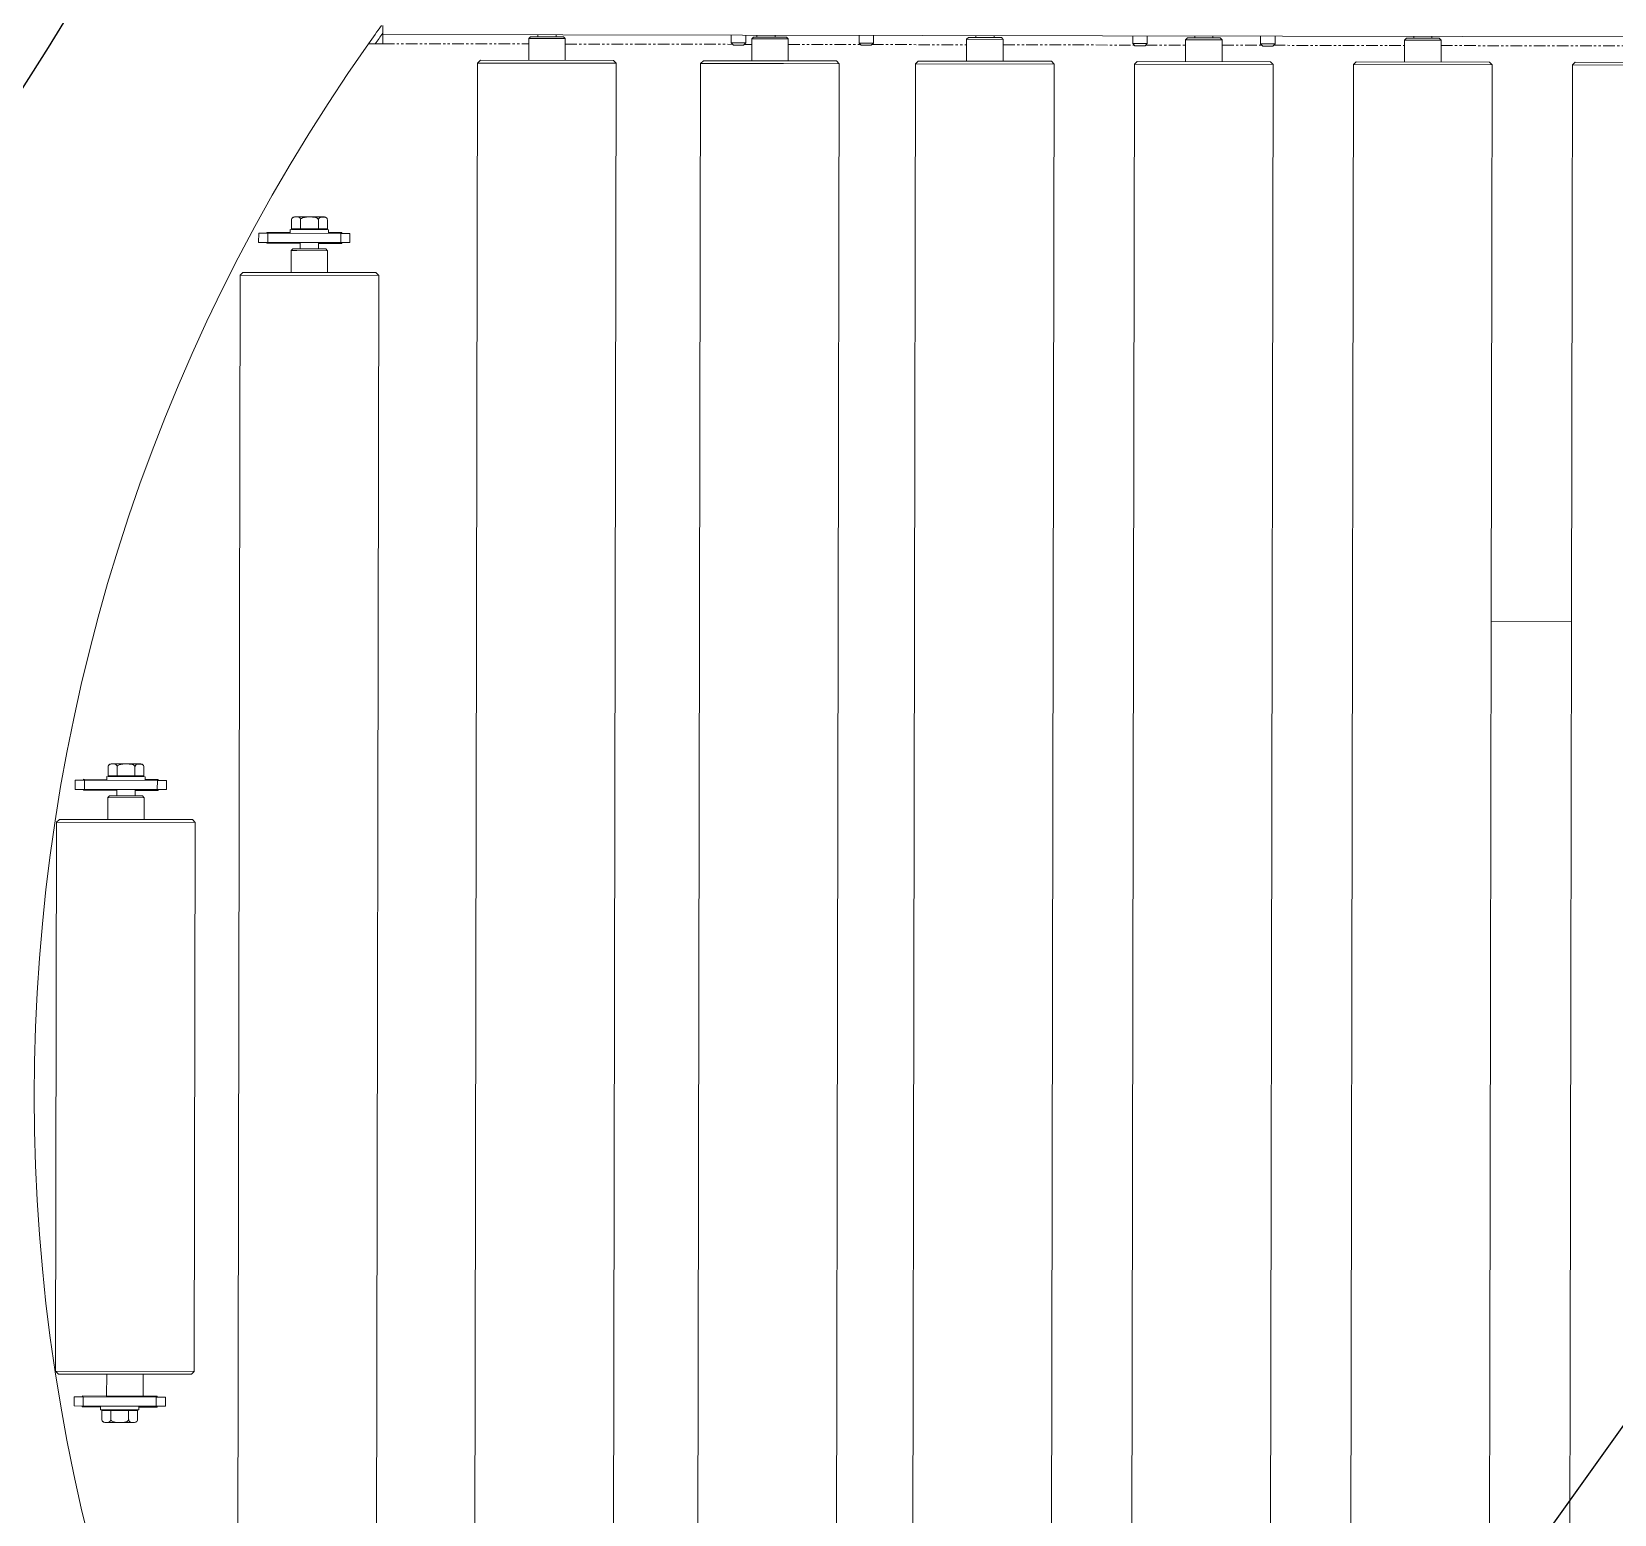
# Model space of a CAD drawing. Header units: millimetres. Extents: x -383313 to -161684, y -117025 to 99224.
# Drawn here: x -341836 to -340968, y -8201 to -7389 of the extents above; entities that cross this region are included whole.
import ezdxf

# ---------------------------------------------------------------- set-up
doc = ezdxf.new("R2010")
doc.units = ezdxf.units.MM
doc.header["$MEASUREMENT"] = 0
doc.linetypes.add('AM_ISO08W050x2', pattern=[9, 6, -0.75, 1.5, -0.75])
doc.linetypes.add('PHANTOM', pattern=[12.7, 6.35, -1.27, 1.27, -1.27, 1.27, -1.27])
doc.layers.get('Defpoints').update_dxf_attribs({"color": 31})
doc.layers.add('AM_5', color=3, linetype='Continuous', lineweight=25)
doc.layers.add('P-0000', color=7, linetype='Continuous')
doc.layers.add('Робот', color=30, linetype='Continuous')
doc.dimstyles.new('AM_ISO', dxfattribs={"dimtxt": 3.5, "dimasz": 2.5, "dimexe": 1, "dimexo": 1, "dimgap": 1.5, "dimtad": 1, "dimdsep": 46, "dimtxsty": 'Standard', "dimcen": 0, "dimclrd": 256, "dimclre": 256, "dimclrt": 2, "dimadec": 0, "dimazin": 2, "dimtp": 0.1, "dimtm": 0.1, "dimtfac": 0.71, "dimtmove": 0, "dimatfit": 3, "dimfxl": 1, "dimtzin": 0, "dimlwd": -1, "dimlwe": -1, "dimarcsym": 0})

# ---------------------------------------------------------------- blocks, each defined once
blk = doc.blocks.new('Робот ABB IRB660_3.15 (сверху)')
at = {"layer": 'Робот'}
blk.add_circle((0, 0), 3150, dxfattribs=at)
blk = doc.blocks.new('*D168')
at = {"layer": 'AM_5', "transparency": 16777216}
for p, q in [((2170.33, 1608.77), (1662.33, 898.12)), ((438.77, -813.52), (1601.85, 813.52)), ((378.29, -898.12), (317.81, -982.73))]:
    blk.add_line(p, q, dxfattribs=at)
blk.add_arc((1020.31, 0), 1000, 324.74482, 56.67567, dxfattribs=at)
for points in [[(1648.23, 908.2), (1676.43, 888.04), (1601.85, 813.52)], [(364.19, -888.04), (392.39, -908.2), (438.77, -813.52)]]:
    blk.add_solid(points, dxfattribs=at)
at = {"layer": 'Defpoints', "color": 0, "transparency": 16777216}
for p in [(1601.85, 813.52), (438.77, -813.52)]:
    blk.add_point(p, dxfattribs=at)
at = {"layer": 'AM_5', "color": 6, "transparency": 16777216, "insert": (1863.47, 1380.69), "char_height": 156, "attachment_point": 5, "rotation": 54.44113}
blk.add_mtext('∅2000', dxfattribs=at)
blk = doc.blocks.new('A$C16512043')
at = {"color": 7, "linetype": 'Continuous', "lineweight": 15}
for p, q in [((-810, 585.5), (-810, 580.5)), ((-810, 575.5), (-817.8, 575.5)), ((-119.75, 580.5), (-810, 580.5)), ((-810, 580.5), (-810, 575.5)), ((-729, 579.5), (-730, 578.5)), ((-730, 578.5), (-730, 566.5)), ((-729.81, 578.5), (-730, 578.5)), ((-710, 578.5), (-729.81, 578.5)), ((-729, 579.5), (-711, 579.5)), ((-725, 580.5), (-725, 579.5)), ((-715, 579.5), (-715, 580.5)), ((-710, 578.5), (-711, 579.5)), ((-710, 566.5), (-710, 578.5)), ((-619, 580.5), (-619, 576.35)), ((-619, 576.35), (-617.75, 575.1)), ((-611, 576.35), (-619, 576.35)), ((-612.25, 575.1), (-617.75, 575.1)), ((-612.25, 575.1), (-611, 576.35)), ((-611, 576.35), (-611, 580.5)), ((-606.78, 579.5), (-607.78, 578.5)), ((-607.78, 578.5), (-607.78, 566.5)), ((-587.78, 578.5), (-607.78, 578.5)), ((-606.78, 579.5), (-588.78, 579.5)), ((-605, 580.5), (-605, 579.5)), ((-595, 579.5), (-595, 580.5)), ((-587.78, 578.5), (-588.78, 579.5)), ((-587.78, 566.5), (-587.78, 578.5)), ((-549, 580.5), (-549, 576.35)), ((-549, 576.35), (-547.75, 575.1)), ((-541, 576.35), (-549, 576.35)), ((-542.25, 575.1), (-547.75, 575.1)), ((-542.25, 575.1), (-541, 576.35)), ((-541, 576.35), (-541, 580.5)), ((-489, 579.5), (-490, 578.5)), ((-490, 578.5), (-490, 566.5)), ((-489.81, 578.5), (-490, 578.5)), ((-470, 578.5), (-489.81, 578.5)), ((-489, 579.5), (-471, 579.5)), ((-485, 580.5), (-485, 579.5)), ((-475, 579.5), (-475, 580.5)), ((-470, 578.5), (-471, 579.5)), ((-470, 566.5), (-470, 578.5)), ((-399, 580.5), (-399, 576.35)), ((-399, 576.35), (-397.75, 575.1)), ((-391, 576.35), (-399, 576.35)), ((-392.25, 575.1), (-397.75, 575.1)), ((-392.25, 575.1), (-391, 576.35)), ((-391, 576.35), (-391, 580.5)), ((-369, 579.5), (-370, 578.5)), ((-370, 578.5), (-370, 566.5)), ((-369.81, 578.5), (-370, 578.5)), ((-350, 578.5), (-369.81, 578.5)), ((-369, 579.5), (-351, 579.5)), ((-365, 580.5), (-365, 579.5)), ((-355, 579.5), (-355, 580.5)), ((-350, 578.5), (-351, 579.5)), ((-350, 566.5), (-350, 578.5)), ((-329, 580.5), (-329, 576.35)), ((-329, 576.35), (-327.75, 575.1)), ((-321, 576.35), (-329, 576.35)), ((-322.25, 575.1), (-327.75, 575.1)), ((-322.25, 575.1), (-321, 576.35)), ((-321, 576.35), (-321, 580.5)), ((-249, 579.5), (-250, 578.5)), ((-250, 578.5), (-250, 566.5)), ((-249.81, 578.5), (-250, 578.5)), ((-230, 578.5), (-249.81, 578.5)), ((-249, 579.5), (-231, 579.5)), ((-245, 580.5), (-245, 579.5)), ((-235, 579.5), (-235, 580.5)), ((-230, 578.5), (-231, 579.5)), ((-230, 566.5), (-230, 578.5)), ((-756.5, 566.5), (-758, 565)), ((-758, 565), (-758, -532)), ((-682, 565), (-758, 565)), ((-683.5, 566.5), (-756.5, 566.5)), ((-682, 565), (-683.5, 566.5)), ((-682, -532), (-682, 565)), ((-634.28, 566.5), (-635.78, 565)), ((-635.78, 565), (-635.78, -532)), ((-590.44, 565), (-635.78, 565)), ((-590.73, 566.5), (-634.28, 566.5)), ((-561.28, 566.5), (-590.73, 566.5)), ((-559.78, 565), (-590.44, 565)), ((-559.78, 565), (-561.28, 566.5)), ((-559.78, -532), (-559.78, 565)), ((-516.5, 566.5), (-518, 565)), ((-518, 565), (-518, -532)), ((-442, 565), (-518, 565)), ((-443.5, 566.5), (-516.5, 566.5)), ((-442, 565), (-443.5, 566.5)), ((-442, -532), (-442, 565)), ((-396.5, 566.5), (-398, 565)), ((-398, 565), (-398, -532)), ((-322, 565), (-398, 565)), ((-323.5, 566.5), (-396.5, 566.5)), ((-322, 565), (-323.5, 566.5)), ((-322, -532), (-322, 565)), ((-276.5, 566.5), (-278, 565)), ((-278, 565), (-278, -532)), ((-202, 565), (-278, 565)), ((-203.5, 566.5), (-276.5, 566.5)), ((-202, 565), (-203.5, 566.5)), ((-202, -532), (-202, 565)), ((-156.5, 566.5), (-158, 565)), ((-158, 565), (-158, -532)), ((-82, 565), (-158, 565)), ((-83.5, 566.5), (-156.5, 566.5)), ((-859.81, 473.9), (-859.81, 478.83)), ((-841.85, 480.5), (-858.15, 480.5)), ((-854.91, 473.9), (-854.91, 478.83)), ((-845.09, 473.9), (-845.09, 478.83)), ((-840.19, 473.9), (-840.19, 478.83)), ((-877.83, 466.5), (-877.83, 471.5)), ((-877.83, 471.5), (-872.83, 471.5)), ((-860.5, 472), (-873.33, 472)), ((-873.33, 472), (-873.33, 471.5)), ((-832.83, 471.5), (-872.83, 471.5)), ((-860.5, 473.5), (-860.5, 471.5)), ((-839.5, 473.5), (-860.5, 473.5)), ((-859.81, 473.9), (-854.91, 473.9)), ((-858.1, 473.9), (-858.1, 473.5)), ((-845.09, 473.9), (-854.91, 473.9)), ((-840.19, 473.9), (-845.09, 473.9)), ((-841.9, 473.5), (-841.9, 473.9)), ((-839.5, 471.5), (-839.5, 473.5)), ((-832.33, 472), (-839.5, 472)), ((-832.83, 471.5), (-827.83, 471.5)), ((-832.33, 471.5), (-832.33, 472)), ((-827.83, 471.5), (-827.83, 466.5)), ((-872.83, 466.5), (-877.83, 466.5)), ((-873.33, 466.5), (-873.33, 466)), ((-873.33, 466), (-855, 466)), ((-832.83, 466.5), (-872.83, 466.5)), ((-859, 463), (-860, 462)), ((-860, 462), (-860, 450)), ((-856.88, 462), (-860, 462)), ((-859, 463), (-856.2, 463)), ((-840, 462), (-856.88, 462)), ((-856.2, 463), (-841, 463)), ((-855, 466.5), (-855, 463)), ((-845, 463), (-845, 466.5)), ((-845, 466), (-832.33, 466)), ((-840, 462), (-841, 463)), ((-840, 450), (-840, 462)), ((-827.83, 466.5), (-832.83, 466.5)), ((-832.33, 466), (-832.33, 466.5)), ((-886.5, 450), (-888, 448.5)), ((-888, 448.5), (-888, -452.5)), ((-812, 448.5), (-888, 448.5)), ((-813.5, 450), (-886.5, 450)), ((-812, 448.5), (-813.5, 450)), ((-812, -452.5), (-812, 448.5)), ((-158, 260), (-202, 260)), ((-960.5, 173.5), (-960.5, 171.5)), ((-939.5, 173.5), (-960.5, 173.5)), ((-959.81, 173.9), (-959.81, 178.83)), ((-959.81, 173.9), (-954.91, 173.9)), ((-941.85, 180.5), (-958.15, 180.5)), ((-958.1, 173.9), (-958.1, 173.5)), ((-954.91, 173.9), (-954.91, 178.83)), ((-945.09, 173.9), (-954.91, 173.9)), ((-945.09, 173.9), (-945.09, 178.83)), ((-940.19, 173.9), (-945.09, 173.9)), ((-941.9, 173.5), (-941.9, 173.9)), ((-940.19, 173.9), (-940.19, 178.83)), ((-939.5, 171.5), (-939.5, 173.5)), ((-977.83, 166.5), (-977.83, 171.5)), ((-977.83, 171.5), (-972.83, 171.5)), ((-972.83, 166.5), (-977.83, 166.5)), ((-973.33, 172), (-973.33, 171.5)), ((-960.5, 172), (-973.33, 172)), ((-973.33, 166.5), (-973.33, 166)), ((-973.33, 166), (-955, 166)), ((-932.83, 171.5), (-972.83, 171.5)), ((-932.83, 166.5), (-972.83, 166.5)), ((-955, 166.5), (-955, 163)), ((-945, 163), (-945, 166.5)), ((-945, 166), (-932.33, 166)), ((-932.33, 172), (-939.5, 172)), ((-932.83, 171.5), (-927.83, 171.5)), ((-927.83, 166.5), (-932.83, 166.5)), ((-932.33, 171.5), (-932.33, 172)), ((-932.33, 166), (-932.33, 166.5)), ((-927.83, 171.5), (-927.83, 166.5)), ((-959, 163), (-960, 162)), ((-960, 162), (-960, 150)), ((-940, 162), (-960, 162)), ((-959, 163), (-941, 163)), ((-940, 162), (-941, 163)), ((-940, 150), (-940, 162)), ((-986.5, 150), (-988, 148.5)), ((-988, 148.5), (-988, -152.5)), ((-988, 148.5), (-912, 148.5)), ((-986.5, 150), (-913.5, 150)), ((-912, 148.5), (-913.5, 150)), ((-912, -152.5), (-912, 148.5)), ((-988, -152.5), (-986.5, -154)), ((-988, -152.5), (-912, -152.5)), ((-986.5, -154), (-913.5, -154)), ((-960, -154), (-960, -166)), ((-940, -166), (-940, -154)), ((-913.5, -154), (-912, -152.5)), ((-977.83, -171.5), (-977.83, -166.5)), ((-977.83, -166.5), (-972.83, -166.5)), ((-972.83, -171.5), (-977.83, -171.5)), ((-960, -166), (-973.33, -166)), ((-973.33, -166), (-973.33, -166.5)), ((-973.33, -171.5), (-973.33, -172)), ((-973.33, -172), (-963.33, -172)), ((-932.83, -166.5), (-972.83, -166.5)), ((-932.83, -171.5), (-972.83, -171.5)), ((-963.33, -171.5), (-963.33, -173.5)), ((-960, -166), (-959.5, -166.5)), ((-960, -166), (-942.68, -166)), ((-942.68, -166), (-940, -166)), ((-942.33, -173.5), (-942.33, -171.5)), ((-942.33, -172), (-932.33, -172)), ((-940.5, -166.5), (-940, -166)), ((-932.33, -166), (-940, -166)), ((-932.83, -166.5), (-927.83, -166.5)), ((-927.83, -171.5), (-932.83, -171.5)), ((-932.33, -166.5), (-932.33, -166)), ((-932.33, -172), (-932.33, -171.5)), ((-927.83, -166.5), (-927.83, -171.5)), ((-963.33, -173.5), (-942.33, -173.5)), ((-962.65, -173.9), (-962.65, -178.83)), ((-962.65, -173.9), (-957.74, -173.9)), ((-960.98, -180.5), (-944.68, -180.5)), ((-960.93, -173.5), (-960.93, -173.9)), ((-957.74, -173.9), (-957.74, -178.83)), ((-947.93, -173.9), (-957.74, -173.9)), ((-947.93, -173.9), (-947.93, -178.83)), ((-943.02, -173.9), (-947.93, -173.9)), ((-944.73, -173.9), (-944.73, -173.5)), ((-943.02, -173.9), (-943.02, -178.83))]:
    blk.add_line(p, q, dxfattribs=at)
at = {"color": 7, "linetype": 'PHANTOM', "lineweight": 0}
for p, q in [((-810, 575.5), (-730, 575.5)), ((-710, 575.5), (-618.15, 575.5)), ((-611.85, 575.5), (-607.78, 575.5)), ((-587.78, 575.5), (-548.15, 575.5)), ((-541.85, 575.5), (-490, 575.5)), ((-470, 575.5), (-398.15, 575.5)), ((-391.85, 575.5), (-370, 575.5)), ((-350, 575.5), (-328.15, 575.5)), ((-321.85, 575.5), (-250, 575.5)), ((-230, 575.5), (-130, 575.5)), ((-872.83, 471.5), (-872.83, 466.5)), ((-832.83, 466.5), (-832.83, 471.5)), ((-972.83, 171.5), (-972.83, 166.5)), ((-932.83, 166.5), (-932.83, 171.5)), ((-972.83, -166.5), (-972.83, -171.5)), ((-932.83, -171.5), (-932.83, -166.5))]:
    blk.add_line(p, q, dxfattribs=at)
at = {"color": 7, "linetype": 'Continuous', "lineweight": 15, "flags": 128}
for points in [[(-854.91, 478.83), (-854.93, 479.12), (-855, 479.38), (-855.17, 479.72), (-855.54, 480.09), (-856.72, 480.44), (-858.43, 480.38), (-858.91, 480.24), (-859.44, 479.86), (-859.62, 479.6), (-859.76, 479.26), (-859.81, 478.97), (-859.81, 478.83)], [(-854.91, 478.83), (-854.87, 479.09), (-854.74, 479.35), (-854.43, 479.68), (-853.75, 480.05), (-851.72, 480.42), (-850, 480.46), (-848.33, 480.42), (-846.67, 480.18), (-845.97, 479.93), (-845.36, 479.48), (-845.18, 479.2), (-845.09, 478.87), (-845.09, 478.83)], [(-845.09, 478.83), (-845.07, 479.12), (-845, 479.38), (-844.83, 479.72), (-844.46, 480.09), (-843.28, 480.44), (-841.57, 480.38), (-841.09, 480.24), (-840.56, 479.86), (-840.38, 479.6), (-840.24, 479.26), (-840.19, 478.97), (-840.19, 478.83)], [(-954.91, 178.83), (-954.93, 179.12), (-955, 179.38), (-955.17, 179.72), (-955.54, 180.09), (-956.72, 180.44), (-958.43, 180.38), (-958.91, 180.24), (-959.44, 179.86), (-959.62, 179.6), (-959.76, 179.26), (-959.81, 178.97), (-959.81, 178.83)], [(-954.91, 178.83), (-954.87, 179.09), (-954.74, 179.35), (-954.43, 179.68), (-953.75, 180.05), (-951.72, 180.42), (-950, 180.46), (-948.33, 180.42), (-946.67, 180.18), (-945.97, 179.93), (-945.36, 179.48), (-945.18, 179.2), (-945.09, 178.87), (-945.09, 178.83)], [(-945.09, 178.83), (-945.07, 179.12), (-945, 179.38), (-944.83, 179.72), (-944.46, 180.09), (-943.28, 180.44), (-941.57, 180.38), (-941.09, 180.24), (-940.56, 179.86), (-940.38, 179.6), (-940.24, 179.26), (-940.19, 178.97), (-940.19, 178.83)], [(-957.74, -178.83), (-957.77, -179.12), (-957.84, -179.38), (-958.01, -179.72), (-958.37, -180.09), (-959.55, -180.44), (-961.26, -180.38), (-961.74, -180.24), (-962.27, -179.86), (-962.45, -179.6), (-962.59, -179.26), (-962.64, -178.97), (-962.65, -178.83)], [(-957.74, -178.83), (-957.7, -179.09), (-957.58, -179.35), (-957.26, -179.68), (-956.59, -180.05), (-954.56, -180.42), (-952.83, -180.46), (-951.17, -180.42), (-949.5, -180.18), (-948.8, -179.93), (-948.19, -179.48), (-948.01, -179.2), (-947.93, -178.87), (-947.93, -178.83)], [(-947.93, -178.83), (-947.9, -179.12), (-947.83, -179.38), (-947.66, -179.72), (-947.29, -180.09), (-946.12, -180.44), (-944.41, -180.38), (-943.93, -180.24), (-943.39, -179.86), (-943.21, -179.6), (-943.07, -179.26), (-943.02, -178.97), (-943.02, -178.83)]]:
    blk.add_lwpolyline(points, dxfattribs=at)
at = {"color": 7, "linetype": 'Continuous', "lineweight": 15}
for centre, radius, start, end in [((0, 0), 1000, 144.16168, 144.86534), ((0, 0), 997, 144.33475, 144.74393), ((0, 0), 1000, 144.86534, 215.34511), ((-858.15, 478.83), 1.67, 161.04983, 184.62732), ((-858.15, 478.83), 1.67, 90, 140.97555), ((-841.85, 478.83), 1.67, 39.95324, 90), ((-958.15, 178.83), 1.67, 161.04983, 184.62732), ((-958.15, 178.83), 1.67, 90, 140.97555), ((-941.85, 178.83), 1.67, 39.95324, 90), ((-960.98, -178.83), 1.67, 219.95324, 270), ((-944.68, -178.83), 1.67, 270, 320.97555), ((-944.68, -178.83), 1.67, 341.04983, 4.62732)]:
    blk.add_arc(centre, radius, start, end, dxfattribs=at)
blk = doc.blocks.new('A$C11CE3AA3')
at = {"layer": 'P-0000', "color": 7, "linetype": 'AM_ISO08W050x2'}
blk.add_blockref('A$C16512043', (0, 0), dxfattribs=at)
blk = doc.blocks.new('A$C48DD7FF4')
at = {"layer": 'P-0000', "color": 7, "linetype": 'AM_ISO08W050x2', "rotation": 90}
blk.add_blockref('A$C11CE3AA3', (0, 0), dxfattribs=at)
blk = doc.blocks.new('A$C85faf101')
at = {"layer": 'P-0000', "color": 7, "linetype": 'AM_ISO08W050x2', "rotation": 269.8977813728555}
blk.add_blockref('A$C48DD7FF4', (1020.31, 0, 5), dxfattribs=at)
at = {"layer": 'AM_5'}
dim = blk.add_diameter_dim_2p(p1=(438.77, -813.52), p2=(1601.85, 813.52), dimstyle='AM_ISO', override={"dimscale": 13, "dimtxt": 12, "dimasz": 8, "dimexe": 3, "dimgap": 3, "dimdec": 0, "dimclrt": 6, "dimarcsym": 1}, dxfattribs=at)
dim.commit()
dim.dimension.update_dxf_attribs({"geometry": '*D168', "text_midpoint": (1958.65, 1312.65), "dimtype": 131})

msp = doc.modelspace()

# ---------------------------------------------------------------- block references
at = {"ltscale": 100}
msp.add_blockref('A$C85faf101', (-341854.51332, -7972.09281), dxfattribs=at)
at = {"layer": 'Робот', "rotation": 180}
msp.add_blockref('Робот ABB IRB660_3.15 (сверху)', (-344500.63713, -5731.42318), dxfattribs=at)

doc.saveas('drawing.dxf')
